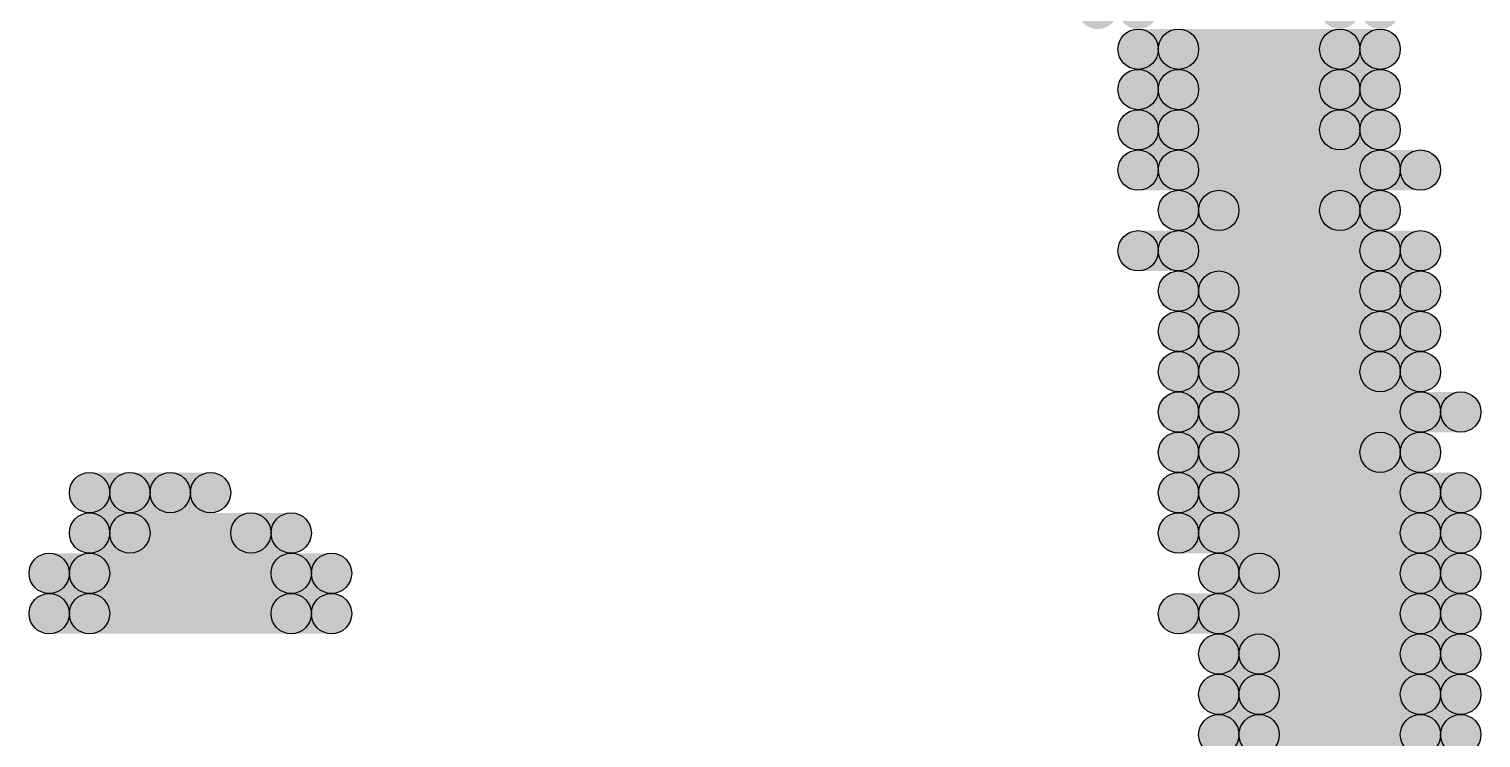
# Model space of a CAD drawing. Header units: millimetres. Extents: x 0 to 137, y 0 to 37.
# Drawn here: x 134.658 to 135.573, y 6.043 to 6.49 of the extents above; entities that cross this region are included whole.
import ezdxf

# ---------------------------------------------------------------- set-up
doc = ezdxf.new("R2010")
doc.units = ezdxf.units.MM
doc.layers.add('TopLayer', color=1, linetype='Continuous')
doc.layers.add('TopSolder', color=216, linetype='Continuous')

msp = doc.modelspace()

# ---------------------------------------------------------------- hatches: boundary and pattern name
at = {"layer": 'TopLayer'}
h = msp.add_hatch(color=1, dxfattribs=at)
edge = h.paths.add_edge_path()
edge.add_arc((135.3566, 6.5024), 0.0127, 0, 360)
h = msp.add_hatch(color=1, dxfattribs=at)
edge = h.paths.add_edge_path()
edge.add_arc((135.509, 6.5024), 0.0127, 0, 360)
h = msp.add_hatch(color=1, dxfattribs=at)
edge = h.paths.add_edge_path()
edge.add_arc((135.382, 6.477), 0.0127, 0, 360)
for points in [[(135.382, 6.4643), (135.382, 6.4897), (135.509, 6.4897), (135.509, 6.4643)], [(135.382, 6.4389), (135.382, 6.4643), (135.509, 6.4643), (135.509, 6.4389)], [(135.382, 6.4135), (135.382, 6.4389), (135.509, 6.4389), (135.509, 6.4135)], [(135.382, 6.3881), (135.382, 6.4135), (135.5344, 6.4135), (135.5344, 6.3881)], [(135.4074, 6.3627), (135.4074, 6.3881), (135.509, 6.3881), (135.509, 6.3627)], [(135.382, 6.3373), (135.382, 6.3627), (135.5344, 6.3627), (135.5344, 6.3373)], [(135.4074, 6.3119), (135.4074, 6.3373), (135.5344, 6.3373), (135.5344, 6.3119)], [(135.4074, 6.2865), (135.4074, 6.3119), (135.5344, 6.3119), (135.5344, 6.2865)], [(135.4074, 6.2611), (135.4074, 6.2865), (135.5344, 6.2865), (135.5344, 6.2611)], [(135.4074, 6.2357), (135.4074, 6.2611), (135.5598, 6.2611), (135.5598, 6.2357)], [(135.4074, 6.2103), (135.4074, 6.2357), (135.5344, 6.2357), (135.5344, 6.2103)], [(134.7216, 6.1849), (134.7216, 6.2103), (134.7724, 6.2103), (134.7724, 6.1849)], [(135.4074, 6.1849), (135.4074, 6.2103), (135.5598, 6.2103), (135.5598, 6.1849)], [(134.7216, 6.1595), (134.7216, 6.1849), (134.8232, 6.1849), (134.8232, 6.1595)], [(135.4074, 6.1595), (135.4074, 6.1849), (135.5598, 6.1849), (135.5598, 6.1595)], [(134.6962, 6.1341), (134.6962, 6.1595), (134.8486, 6.1595), (134.8486, 6.1341)], [(135.4328, 6.1341), (135.4328, 6.1595), (135.5598, 6.1595), (135.5598, 6.1341)], [(134.6962, 6.1087), (134.6962, 6.1341), (134.8486, 6.1341), (134.8486, 6.1087)], [(135.4074, 6.1087), (135.4074, 6.1341), (135.5598, 6.1341), (135.5598, 6.1087)], [(135.4328, 6.0833), (135.4328, 6.1087), (135.5598, 6.1087), (135.5598, 6.0833)], [(135.4328, 6.0579), (135.4328, 6.0833), (135.5598, 6.0833), (135.5598, 6.0579)], [(135.4328, 6.0325), (135.4328, 6.0579), (135.5598, 6.0579), (135.5598, 6.0325)]]:
    msp.add_hatch(color=1, dxfattribs=at).paths.add_polyline_path(points)
h = msp.add_hatch(color=1, dxfattribs=at)
edge = h.paths.add_edge_path()
edge.add_arc((135.509, 6.477), 0.0127, 0, 360)
h = msp.add_hatch(color=1, dxfattribs=at)
edge = h.paths.add_edge_path()
edge.add_arc((135.382, 6.4516), 0.0127, 0, 360)
h = msp.add_hatch(color=1, dxfattribs=at)
edge = h.paths.add_edge_path()
edge.add_arc((135.509, 6.4516), 0.0127, 0, 360)
h = msp.add_hatch(color=1, dxfattribs=at)
edge = h.paths.add_edge_path()
edge.add_arc((135.382, 6.4262), 0.0127, 0, 360)
h = msp.add_hatch(color=1, dxfattribs=at)
edge = h.paths.add_edge_path()
edge.add_arc((135.509, 6.4262), 0.0127, 0, 360)
h = msp.add_hatch(color=1, dxfattribs=at)
edge = h.paths.add_edge_path()
edge.add_arc((135.382, 6.4008), 0.0127, 0, 360)
h = msp.add_hatch(color=1, dxfattribs=at)
edge = h.paths.add_edge_path()
edge.add_arc((135.5344, 6.4008), 0.0127, 0, 360)
h = msp.add_hatch(color=1, dxfattribs=at)
edge = h.paths.add_edge_path()
edge.add_arc((135.4074, 6.3754), 0.0127, 0, 360)
h = msp.add_hatch(color=1, dxfattribs=at)
edge = h.paths.add_edge_path()
edge.add_arc((135.509, 6.3754), 0.0127, 0, 360)
h = msp.add_hatch(color=1, dxfattribs=at)
edge = h.paths.add_edge_path()
edge.add_arc((135.382, 6.35), 0.0127, 0, 360)
h = msp.add_hatch(color=1, dxfattribs=at)
edge = h.paths.add_edge_path()
edge.add_arc((135.5344, 6.35), 0.0127, 0, 360)
h = msp.add_hatch(color=1, dxfattribs=at)
edge = h.paths.add_edge_path()
edge.add_arc((135.4074, 6.3246), 0.0127, 0, 360)
h = msp.add_hatch(color=1, dxfattribs=at)
edge = h.paths.add_edge_path()
edge.add_arc((135.5344, 6.3246), 0.0127, 0, 360)
h = msp.add_hatch(color=1, dxfattribs=at)
edge = h.paths.add_edge_path()
edge.add_arc((135.4074, 6.2992), 0.0127, 0, 360)
h = msp.add_hatch(color=1, dxfattribs=at)
edge = h.paths.add_edge_path()
edge.add_arc((135.5344, 6.2992), 0.0127, 0, 360)
h = msp.add_hatch(color=1, dxfattribs=at)
edge = h.paths.add_edge_path()
edge.add_arc((135.4074, 6.2738), 0.0127, 0, 360)
h = msp.add_hatch(color=1, dxfattribs=at)
edge = h.paths.add_edge_path()
edge.add_arc((135.5344, 6.2738), 0.0127, 0, 360)
h = msp.add_hatch(color=1, dxfattribs=at)
edge = h.paths.add_edge_path()
edge.add_arc((135.4074, 6.2484), 0.0127, 0, 360)
h = msp.add_hatch(color=1, dxfattribs=at)
edge = h.paths.add_edge_path()
edge.add_arc((135.5598, 6.2484), 0.0127, 0, 360)
h = msp.add_hatch(color=1, dxfattribs=at)
edge = h.paths.add_edge_path()
edge.add_arc((135.4074, 6.223), 0.0127, 0, 360)
h = msp.add_hatch(color=1, dxfattribs=at)
edge = h.paths.add_edge_path()
edge.add_arc((135.5344, 6.223), 0.0127, 0, 360)
h = msp.add_hatch(color=1, dxfattribs=at)
edge = h.paths.add_edge_path()
edge.add_arc((134.7216, 6.1976), 0.0127, 0, 360)
h = msp.add_hatch(color=1, dxfattribs=at)
edge = h.paths.add_edge_path()
edge.add_arc((134.7724, 6.1976), 0.0127, 0, 360)
h = msp.add_hatch(color=1, dxfattribs=at)
edge = h.paths.add_edge_path()
edge.add_arc((135.4074, 6.1976), 0.0127, 0, 360)
h = msp.add_hatch(color=1, dxfattribs=at)
edge = h.paths.add_edge_path()
edge.add_arc((135.5598, 6.1976), 0.0127, 0, 360)
h = msp.add_hatch(color=1, dxfattribs=at)
edge = h.paths.add_edge_path()
edge.add_arc((134.7216, 6.1722), 0.0127, 0, 360)
h = msp.add_hatch(color=1, dxfattribs=at)
edge = h.paths.add_edge_path()
edge.add_arc((134.8232, 6.1722), 0.0127, 0, 360)
h = msp.add_hatch(color=1, dxfattribs=at)
edge = h.paths.add_edge_path()
edge.add_arc((135.4074, 6.1722), 0.0127, 0, 360)
h = msp.add_hatch(color=1, dxfattribs=at)
edge = h.paths.add_edge_path()
edge.add_arc((135.5598, 6.1722), 0.0127, 0, 360)
h = msp.add_hatch(color=1, dxfattribs=at)
edge = h.paths.add_edge_path()
edge.add_arc((134.6962, 6.1468), 0.0127, 0, 360)
h = msp.add_hatch(color=1, dxfattribs=at)
edge = h.paths.add_edge_path()
edge.add_arc((134.8486, 6.1468), 0.0127, 0, 360)
h = msp.add_hatch(color=1, dxfattribs=at)
edge = h.paths.add_edge_path()
edge.add_arc((135.4328, 6.1468), 0.0127, 0, 360)
h = msp.add_hatch(color=1, dxfattribs=at)
edge = h.paths.add_edge_path()
edge.add_arc((135.5598, 6.1468), 0.0127, 0, 360)
h = msp.add_hatch(color=1, dxfattribs=at)
edge = h.paths.add_edge_path()
edge.add_arc((134.6962, 6.1214), 0.0127, 0, 360)
h = msp.add_hatch(color=1, dxfattribs=at)
edge = h.paths.add_edge_path()
edge.add_arc((134.8486, 6.1214), 0.0127, 0, 360)
h = msp.add_hatch(color=1, dxfattribs=at)
edge = h.paths.add_edge_path()
edge.add_arc((135.4074, 6.1214), 0.0127, 0, 360)
h = msp.add_hatch(color=1, dxfattribs=at)
edge = h.paths.add_edge_path()
edge.add_arc((135.5598, 6.1214), 0.0127, 0, 360)
h = msp.add_hatch(color=1, dxfattribs=at)
edge = h.paths.add_edge_path()
edge.add_arc((135.4328, 6.096), 0.0127, 0, 360)
h = msp.add_hatch(color=1, dxfattribs=at)
edge = h.paths.add_edge_path()
edge.add_arc((135.5598, 6.096), 0.0127, 0, 360)
h = msp.add_hatch(color=1, dxfattribs=at)
edge = h.paths.add_edge_path()
edge.add_arc((135.4328, 6.0706), 0.0127, 0, 360)
h = msp.add_hatch(color=1, dxfattribs=at)
edge = h.paths.add_edge_path()
edge.add_arc((135.5598, 6.0706), 0.0127, 0, 360)
h = msp.add_hatch(color=1, dxfattribs=at)
edge = h.paths.add_edge_path()
edge.add_arc((135.4328, 6.0452), 0.0127, 0, 360)
h = msp.add_hatch(color=1, dxfattribs=at)
edge = h.paths.add_edge_path()
edge.add_arc((135.5598, 6.0452), 0.0127, 0, 360)
at = {"layer": 'TopSolder'}
h = msp.add_hatch(color=216, dxfattribs=at)
edge = h.paths.add_edge_path()
edge.add_arc((135.3312, 6.5024), 0.0127, 0, 360)
h = msp.add_hatch(color=216, dxfattribs=at)
edge = h.paths.add_edge_path()
edge.add_arc((135.4836, 6.5024), 0.0127, 0, 360)
h = msp.add_hatch(color=216, dxfattribs=at)
edge = h.paths.add_edge_path()
edge.add_arc((135.3566, 6.477), 0.0127, 0, 360)
for points in [[(135.3566, 6.4643), (135.3566, 6.4897), (135.4836, 6.4897), (135.4836, 6.4643)], [(135.3566, 6.4389), (135.3566, 6.4643), (135.4836, 6.4643), (135.4836, 6.4389)], [(135.3566, 6.4135), (135.3566, 6.4389), (135.4836, 6.4389), (135.4836, 6.4135)], [(135.3566, 6.3881), (135.3566, 6.4135), (135.509, 6.4135), (135.509, 6.3881)], [(135.382, 6.3627), (135.382, 6.3881), (135.4836, 6.3881), (135.4836, 6.3627)], [(135.3566, 6.3373), (135.3566, 6.3627), (135.509, 6.3627), (135.509, 6.3373)], [(135.382, 6.3119), (135.382, 6.3373), (135.509, 6.3373), (135.509, 6.3119)], [(135.382, 6.2865), (135.382, 6.3119), (135.509, 6.3119), (135.509, 6.2865)], [(135.382, 6.2611), (135.382, 6.2865), (135.509, 6.2865), (135.509, 6.2611)], [(135.382, 6.2357), (135.382, 6.2611), (135.5344, 6.2611), (135.5344, 6.2357)], [(135.382, 6.2103), (135.382, 6.2357), (135.509, 6.2357), (135.509, 6.2103)], [(134.6962, 6.1849), (134.6962, 6.2103), (134.747, 6.2103), (134.747, 6.1849)], [(135.382, 6.1849), (135.382, 6.2103), (135.5344, 6.2103), (135.5344, 6.1849)], [(134.6962, 6.1595), (134.6962, 6.1849), (134.7978, 6.1849), (134.7978, 6.1595)], [(135.382, 6.1595), (135.382, 6.1849), (135.5344, 6.1849), (135.5344, 6.1595)], [(134.6708, 6.1341), (134.6708, 6.1595), (134.8232, 6.1595), (134.8232, 6.1341)], [(135.4074, 6.1341), (135.4074, 6.1595), (135.5344, 6.1595), (135.5344, 6.1341)], [(134.6708, 6.1087), (134.6708, 6.1341), (134.8232, 6.1341), (134.8232, 6.1087)], [(135.382, 6.1087), (135.382, 6.1341), (135.5344, 6.1341), (135.5344, 6.1087)], [(135.4074, 6.0833), (135.4074, 6.1087), (135.5344, 6.1087), (135.5344, 6.0833)], [(135.4074, 6.0579), (135.4074, 6.0833), (135.5344, 6.0833), (135.5344, 6.0579)], [(135.4074, 6.0325), (135.4074, 6.0579), (135.5344, 6.0579), (135.5344, 6.0325)]]:
    msp.add_hatch(color=216, dxfattribs=at).paths.add_polyline_path(points)
h = msp.add_hatch(color=216, dxfattribs=at)
edge = h.paths.add_edge_path()
edge.add_arc((135.4836, 6.477), 0.0127, 0, 360)
h = msp.add_hatch(color=216, dxfattribs=at)
edge = h.paths.add_edge_path()
edge.add_arc((135.3566, 6.4516), 0.0127, 0, 360)
h = msp.add_hatch(color=216, dxfattribs=at)
edge = h.paths.add_edge_path()
edge.add_arc((135.4836, 6.4516), 0.0127, 0, 360)
h = msp.add_hatch(color=216, dxfattribs=at)
edge = h.paths.add_edge_path()
edge.add_arc((135.3566, 6.4262), 0.0127, 0, 360)
h = msp.add_hatch(color=216, dxfattribs=at)
edge = h.paths.add_edge_path()
edge.add_arc((135.4836, 6.4262), 0.0127, 0, 360)
h = msp.add_hatch(color=216, dxfattribs=at)
edge = h.paths.add_edge_path()
edge.add_arc((135.3566, 6.4008), 0.0127, 0, 360)
h = msp.add_hatch(color=216, dxfattribs=at)
edge = h.paths.add_edge_path()
edge.add_arc((135.509, 6.4008), 0.0127, 0, 360)
h = msp.add_hatch(color=216, dxfattribs=at)
edge = h.paths.add_edge_path()
edge.add_arc((135.382, 6.3754), 0.0127, 0, 360)
h = msp.add_hatch(color=216, dxfattribs=at)
edge = h.paths.add_edge_path()
edge.add_arc((135.4836, 6.3754), 0.0127, 0, 360)
h = msp.add_hatch(color=216, dxfattribs=at)
edge = h.paths.add_edge_path()
edge.add_arc((135.3566, 6.35), 0.0127, 0, 360)
h = msp.add_hatch(color=216, dxfattribs=at)
edge = h.paths.add_edge_path()
edge.add_arc((135.509, 6.35), 0.0127, 0, 360)
h = msp.add_hatch(color=216, dxfattribs=at)
edge = h.paths.add_edge_path()
edge.add_arc((135.382, 6.3246), 0.0127, 0, 360)
h = msp.add_hatch(color=216, dxfattribs=at)
edge = h.paths.add_edge_path()
edge.add_arc((135.509, 6.3246), 0.0127, 0, 360)
h = msp.add_hatch(color=216, dxfattribs=at)
edge = h.paths.add_edge_path()
edge.add_arc((135.382, 6.2992), 0.0127, 0, 360)
h = msp.add_hatch(color=216, dxfattribs=at)
edge = h.paths.add_edge_path()
edge.add_arc((135.509, 6.2992), 0.0127, 0, 360)
h = msp.add_hatch(color=216, dxfattribs=at)
edge = h.paths.add_edge_path()
edge.add_arc((135.382, 6.2738), 0.0127, 0, 360)
h = msp.add_hatch(color=216, dxfattribs=at)
edge = h.paths.add_edge_path()
edge.add_arc((135.509, 6.2738), 0.0127, 0, 360)
h = msp.add_hatch(color=216, dxfattribs=at)
edge = h.paths.add_edge_path()
edge.add_arc((135.382, 6.2484), 0.0127, 0, 360)
h = msp.add_hatch(color=216, dxfattribs=at)
edge = h.paths.add_edge_path()
edge.add_arc((135.5344, 6.2484), 0.0127, 0, 360)
h = msp.add_hatch(color=216, dxfattribs=at)
edge = h.paths.add_edge_path()
edge.add_arc((135.382, 6.223), 0.0127, 0, 360)
h = msp.add_hatch(color=216, dxfattribs=at)
edge = h.paths.add_edge_path()
edge.add_arc((135.509, 6.223), 0.0127, 0, 360)
h = msp.add_hatch(color=216, dxfattribs=at)
edge = h.paths.add_edge_path()
edge.add_arc((134.6962, 6.1976), 0.0127, 0, 360)
h = msp.add_hatch(color=216, dxfattribs=at)
edge = h.paths.add_edge_path()
edge.add_arc((134.747, 6.1976), 0.0127, 0, 360)
h = msp.add_hatch(color=216, dxfattribs=at)
edge = h.paths.add_edge_path()
edge.add_arc((135.382, 6.1976), 0.0127, 0, 360)
h = msp.add_hatch(color=216, dxfattribs=at)
edge = h.paths.add_edge_path()
edge.add_arc((135.5344, 6.1976), 0.0127, 0, 360)
h = msp.add_hatch(color=216, dxfattribs=at)
edge = h.paths.add_edge_path()
edge.add_arc((134.6962, 6.1722), 0.0127, 0, 360)
h = msp.add_hatch(color=216, dxfattribs=at)
edge = h.paths.add_edge_path()
edge.add_arc((134.7978, 6.1722), 0.0127, 0, 360)
h = msp.add_hatch(color=216, dxfattribs=at)
edge = h.paths.add_edge_path()
edge.add_arc((135.382, 6.1722), 0.0127, 0, 360)
h = msp.add_hatch(color=216, dxfattribs=at)
edge = h.paths.add_edge_path()
edge.add_arc((135.5344, 6.1722), 0.0127, 0, 360)
h = msp.add_hatch(color=216, dxfattribs=at)
edge = h.paths.add_edge_path()
edge.add_arc((134.6708, 6.1468), 0.0127, 0, 360)
h = msp.add_hatch(color=216, dxfattribs=at)
edge = h.paths.add_edge_path()
edge.add_arc((134.8232, 6.1468), 0.0127, 0, 360)
h = msp.add_hatch(color=216, dxfattribs=at)
edge = h.paths.add_edge_path()
edge.add_arc((135.4074, 6.1468), 0.0127, 0, 360)
h = msp.add_hatch(color=216, dxfattribs=at)
edge = h.paths.add_edge_path()
edge.add_arc((135.5344, 6.1468), 0.0127, 0, 360)
h = msp.add_hatch(color=216, dxfattribs=at)
edge = h.paths.add_edge_path()
edge.add_arc((134.6708, 6.1214), 0.0127, 0, 360)
h = msp.add_hatch(color=216, dxfattribs=at)
edge = h.paths.add_edge_path()
edge.add_arc((134.8232, 6.1214), 0.0127, 0, 360)
h = msp.add_hatch(color=216, dxfattribs=at)
edge = h.paths.add_edge_path()
edge.add_arc((135.382, 6.1214), 0.0127, 0, 360)
h = msp.add_hatch(color=216, dxfattribs=at)
edge = h.paths.add_edge_path()
edge.add_arc((135.5344, 6.1214), 0.0127, 0, 360)
h = msp.add_hatch(color=216, dxfattribs=at)
edge = h.paths.add_edge_path()
edge.add_arc((135.4074, 6.096), 0.0127, 0, 360)
h = msp.add_hatch(color=216, dxfattribs=at)
edge = h.paths.add_edge_path()
edge.add_arc((135.5344, 6.096), 0.0127, 0, 360)
h = msp.add_hatch(color=216, dxfattribs=at)
edge = h.paths.add_edge_path()
edge.add_arc((135.4074, 6.0706), 0.0127, 0, 360)
h = msp.add_hatch(color=216, dxfattribs=at)
edge = h.paths.add_edge_path()
edge.add_arc((135.5344, 6.0706), 0.0127, 0, 360)
h = msp.add_hatch(color=216, dxfattribs=at)
edge = h.paths.add_edge_path()
edge.add_arc((135.4074, 6.0452), 0.0127, 0, 360)
h = msp.add_hatch(color=216, dxfattribs=at)
edge = h.paths.add_edge_path()
edge.add_arc((135.5344, 6.0452), 0.0127, 0, 360)

# ---------------------------------------------------------------- linework, layer by layer
at = {"layer": 'TopLayer'}
for centre in [(135.382, 6.477), (135.509, 6.477), (135.382, 6.4516), (135.509, 6.4516), (135.382, 6.4262), (135.509, 6.4262), (135.382, 6.4008), (135.5344, 6.4008), (135.4074, 6.3754), (135.509, 6.3754), (135.382, 6.35), (135.5344, 6.35), (135.4074, 6.3246), (135.5344, 6.3246), (135.4074, 6.2992), (135.5344, 6.2992), (135.4074, 6.2738), (135.5344, 6.2738), (135.4074, 6.2484), (135.5598, 6.2484), (135.4074, 6.223), (135.5344, 6.223), (134.7216, 6.1976), (134.7724, 6.1976), (135.4074, 6.1976), (135.5598, 6.1976), (134.7216, 6.1722), (134.8232, 6.1722), (135.4074, 6.1722), (135.5598, 6.1722), (134.6962, 6.1468), (134.8486, 6.1468), (135.4328, 6.1468), (135.5598, 6.1468), (134.6962, 6.1214), (134.8486, 6.1214), (135.4074, 6.1214), (135.5598, 6.1214), (135.4328, 6.096), (135.5598, 6.096), (135.4328, 6.0706), (135.5598, 6.0706), (135.4328, 6.0452), (135.5598, 6.0452)]:
    msp.add_circle(centre, 0.0127, dxfattribs=at)
at = {"layer": 'TopSolder'}
for centre in [(135.3566, 6.477), (135.4836, 6.477), (135.3566, 6.4516), (135.4836, 6.4516), (135.3566, 6.4262), (135.4836, 6.4262), (135.3566, 6.4008), (135.509, 6.4008), (135.382, 6.3754), (135.4836, 6.3754), (135.3566, 6.35), (135.509, 6.35), (135.382, 6.3246), (135.509, 6.3246), (135.382, 6.2992), (135.509, 6.2992), (135.382, 6.2738), (135.509, 6.2738), (135.382, 6.2484), (135.5344, 6.2484), (135.382, 6.223), (135.509, 6.223), (134.6962, 6.1976), (134.747, 6.1976), (135.382, 6.1976), (135.5344, 6.1976), (134.6962, 6.1722), (134.7978, 6.1722), (135.382, 6.1722), (135.5344, 6.1722), (134.6708, 6.1468), (134.8232, 6.1468), (135.4074, 6.1468), (135.5344, 6.1468), (134.6708, 6.1214), (134.8232, 6.1214), (135.382, 6.1214), (135.5344, 6.1214), (135.4074, 6.096), (135.5344, 6.096), (135.4074, 6.0706), (135.5344, 6.0706), (135.4074, 6.0452), (135.5344, 6.0452)]:
    msp.add_circle(centre, 0.0127, dxfattribs=at)

doc.saveas('drawing.dxf')
